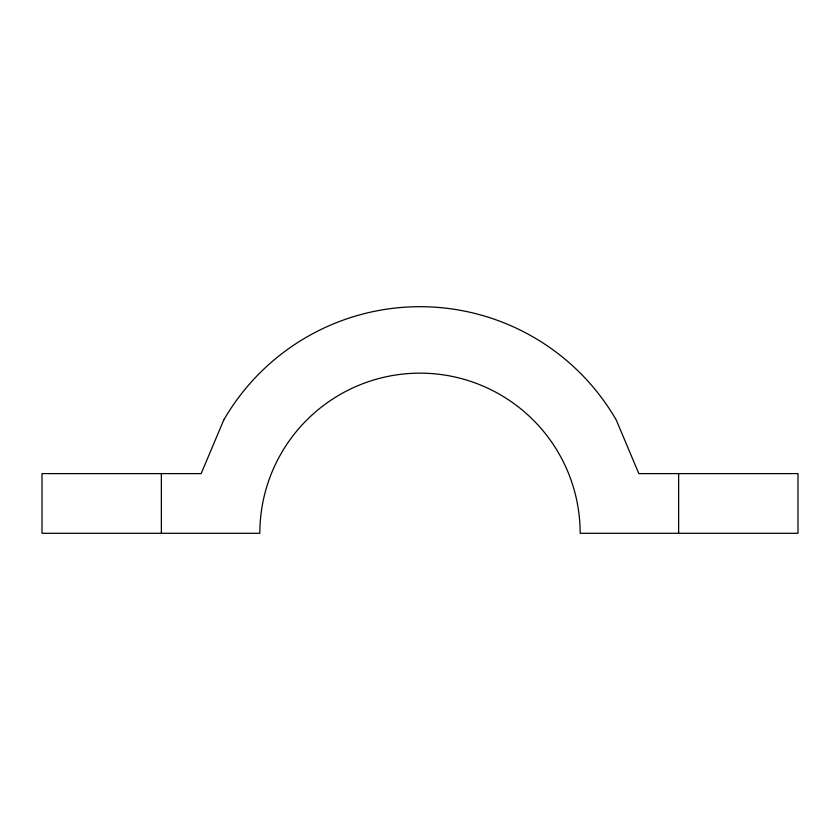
<?xml version="1.0" encoding="UTF-8"?>
<svg xmlns="http://www.w3.org/2000/svg" width="840" height="840" viewBox="0 0 840 840"><rect width="100%" height="100%" fill="white"/><g stroke="black" fill="none" stroke-linecap="round" stroke-linejoin="round"><path stroke-width="1.26" d="M678.636 473.613L678.636 533.295M161.364 473.613L161.364 533.295M223.755 420L201.159 473.613L42 473.613L42 533.295L259.844 533.295A160.156 160.156 0 0 1 420 373.149A160.156 160.156 0 0 1 580.157 533.295L798 533.295L798 473.613L638.841 473.613L616.245 420A226.601 226.601 0 0 0 223.755 420"/></g></svg>
